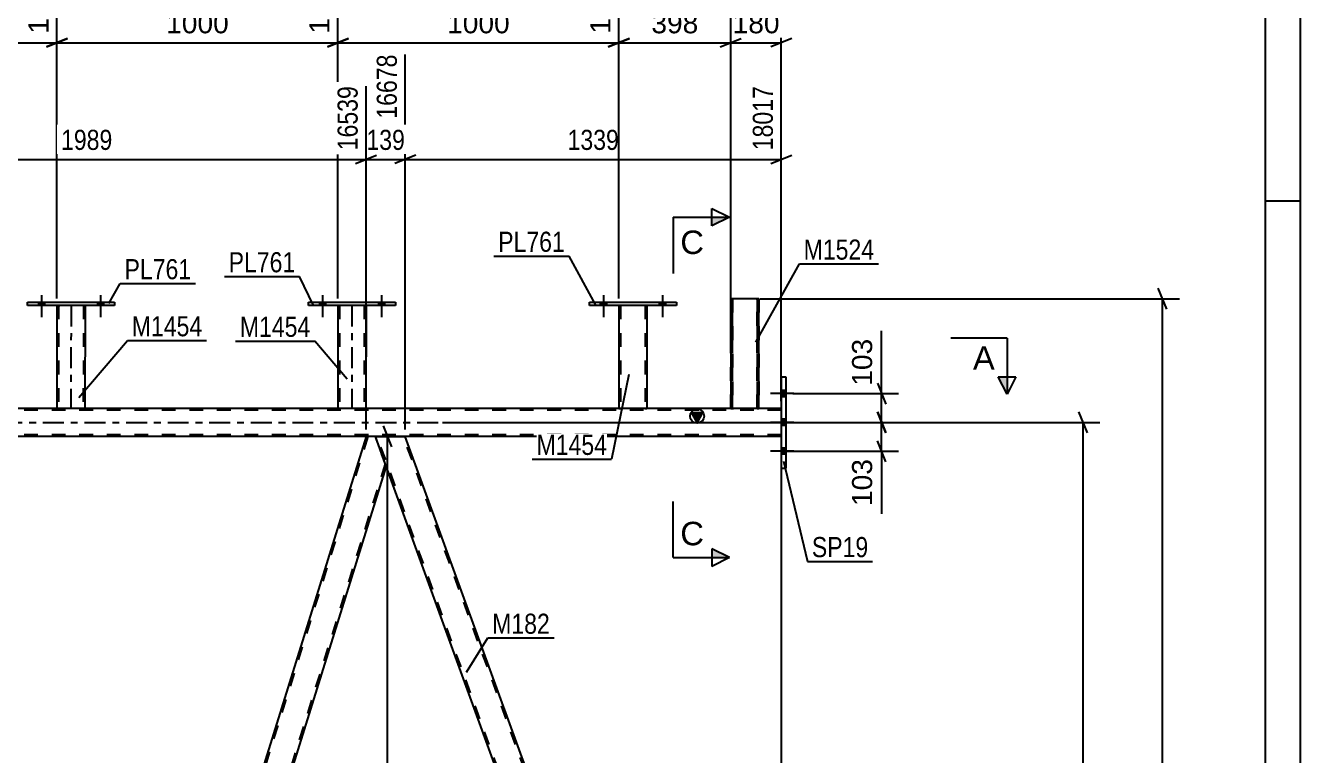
# Model space of a CAD drawing. Header units: millimetres. Extents: x 0 to 3377, y 0 to 1913.
# Drawn here: x 659.5 to 841, y 368.1 to 472 of the extents above; entities that cross this region are included whole.
import ezdxf

# ---------------------------------------------------------------- set-up
doc = ezdxf.new("R2010")
doc.units = ezdxf.units.MM
doc.linetypes.add('DXK_LINE_DOT2', pattern=[3.9198, 1.9599, -1.9599])
doc.linetypes.add('DXK_LINE_DOT3', pattern=[5.9187, 2.979, -0.9799, 0.9799, -0.9799])
doc.styles.add('Arial', font='ARIAL.TTF', dxfattribs={"height": 0.2})
doc.styles.add('Arial Narrow', font='ARIALN.TTF', dxfattribs={"height": 0.2})

# ---------------------------------------------------------------- blocks, each defined once
blk = doc.blocks.new('Unknown-203723820-1133')
at = {"color": 5, "linetype": 'Continuous'}
for p, q in [((841, 0), (841, 594)), ((836, 5), (836, 589)), ((841, 447), (836, 447))]:
    blk.add_line(p, q, dxfattribs=at)
blk = doc.blocks.new('Part-203723820-3018 - 2969')
at = {"color": 2, "linetype": 'Continuous'}
for p, q in [((699.75, 432.15), (699.75, 432.63)), ((699.75, 432.63), (712.15, 432.63)), ((712.15, 432.15), (699.75, 432.15)), ((712.15, 432.63), (712.15, 432.15))]:
    blk.add_line(p, q, dxfattribs=at)
blk = doc.blocks.new('Part-203723820-3023 - 2969')
at = {"color": 2, "linetype": 'Continuous'}
for p, q in [((703.95, 432.15), (703.94, 417.51)), ((707.95, 432.15), (707.94, 417.51)), ((703.98, 417.51), (703.94, 417.51)), ((704.08, 417.51), (703.98, 417.51)), ((704.24, 417.51), (704.08, 417.51)), ((707.65, 417.51), (704.24, 417.51)), ((707.8, 417.51), (707.65, 417.51)), ((707.91, 417.51), (707.8, 417.51)), ((707.94, 417.51), (707.91, 417.51))]:
    blk.add_line(p, q, dxfattribs=at)
at = {"color": 7, "linetype": 'DXK_LINE_DOT2'}
for p, q in [((703.95, 432.15), (703.95, 432.15)), ((703.95, 432.15), (703.95, 432.15)), ((703.95, 432.15), (703.95, 432.15)), ((703.98, 432.15), (703.95, 432.15)), ((703.95, 432.15), (703.98, 432.15)), ((704.09, 432.15), (703.98, 432.15)), ((703.98, 432.15), (704.09, 432.15)), ((704.21, 432.15), (704.09, 432.15)), ((704.09, 432.15), (704.24, 432.15)), ((704.19, 432.15), (704.18, 417.51)), ((704.19, 432.15), (704.19, 432.15)), ((704.21, 432.15), (704.19, 432.15)), ((704.19, 432.15), (704.21, 432.15)), ((707.65, 432.15), (704.21, 432.15)), ((704.26, 432.15), (704.21, 432.15)), ((704.21, 432.15), (704.26, 432.15)), ((707.65, 432.15), (704.24, 432.15)), ((707.56, 432.15), (704.26, 432.15)), ((704.26, 432.15), (704.34, 432.15)), ((707.64, 432.15), (704.34, 432.15)), ((707.64, 432.15), (707.56, 432.15)), ((707.69, 432.15), (707.64, 432.15)), ((707.64, 432.15), (707.69, 432.15)), ((707.65, 432.15), (707.81, 432.15)), ((707.81, 432.15), (707.65, 432.15)), ((707.71, 432.15), (707.69, 432.15)), ((707.69, 432.15), (707.71, 432.15)), ((707.71, 432.15), (707.7, 417.51)), ((707.71, 432.15), (707.71, 432.15)), ((707.81, 432.15), (707.91, 432.15)), ((707.91, 432.15), (707.81, 432.15)), ((707.91, 432.15), (707.95, 432.15)), ((707.95, 432.15), (707.91, 432.15)), ((707.95, 432.15), (707.95, 432.15)), ((707.95, 432.15), (707.95, 432.15)), ((707.95, 432.15), (707.95, 432.15)), ((703.94, 417.51), (703.98, 417.51)), ((703.98, 417.51), (704.08, 417.51)), ((704.08, 417.51), (704.24, 417.51)), ((704.18, 417.51), (704.2, 417.51)), ((704.18, 417.51), (704.2, 417.51)), ((707.56, 417.51), (704.2, 417.51)), ((704.2, 417.51), (704.24, 417.51)), ((707.7, 417.51), (704.24, 417.51)), ((704.24, 417.51), (704.25, 417.51)), ((704.25, 417.51), (704.33, 417.51)), ((707.63, 417.51), (704.33, 417.51)), ((707.63, 417.51), (707.56, 417.51)), ((707.69, 417.51), (707.63, 417.51)), ((707.63, 417.51), (707.69, 417.51)), ((707.7, 417.51), (707.69, 417.51)), ((707.69, 417.51), (707.7, 417.51)), ((707.7, 417.51), (707.8, 417.51)), ((707.8, 417.51), (707.91, 417.51)), ((707.91, 417.51), (707.94, 417.51))]:
    blk.add_line(p, q, dxfattribs=at)
at = {"color": 7, "linetype": 'DXK_LINE_DOT3'}
blk.add_line((705.95, 432.15), (705.94, 417.51), dxfattribs=at)
blk = doc.blocks.new('Bolt-203723820-3031 - 2969')
at = {"linetype": 'Continuous'}
for points in [[(701.31, 432.15), (702.19, 432.15), (702.19, 432.63), (701.31, 432.63)], [(709.71, 432.15), (710.59, 432.15), (710.59, 432.63), (709.71, 432.63)]]:
    blk.add_hatch(color=1, dxfattribs=at).paths.add_polyline_path(points)
at = {"color": 1, "linetype": 'Continuous'}
for p, q in [((701.31, 432.63), (701.31, 432.15)), ((701.75, 433.63), (701.75, 430.51)), ((702.19, 432.63), (702.19, 432.15)), ((709.71, 432.63), (709.71, 432.15)), ((710.15, 433.63), (710.15, 430.51)), ((710.59, 432.63), (710.59, 432.15))]:
    blk.add_line(p, q, dxfattribs=at)
blk = doc.blocks.new('Part-203723820-3040 - 2969')
at = {"color": 2, "linetype": 'Continuous'}
for p, q in [((659.75, 432.15), (659.75, 432.63)), ((659.75, 432.63), (672.15, 432.63)), ((672.15, 432.15), (659.75, 432.15)), ((672.15, 432.63), (672.15, 432.15))]:
    blk.add_line(p, q, dxfattribs=at)
blk = doc.blocks.new('Part-203723820-3046 - 2969')
at = {"color": 2, "linetype": 'Continuous'}
for p, q in [((759.88, 433.11), (759.88, 433.11)), ((759.88, 433.11), (759.88, 417.51)), ((759.88, 433.11), (759.92, 433.11)), ((759.92, 433.11), (760.02, 433.11)), ((760.02, 433.11), (760.18, 433.11)), ((763.59, 433.11), (760.18, 433.11)), ((763.59, 433.11), (763.74, 433.11)), ((763.74, 433.11), (763.85, 433.11)), ((763.85, 433.11), (763.88, 433.11)), ((763.88, 433.11), (763.88, 433.11)), ((763.88, 417.51), (763.88, 433.11)), ((759.88, 417.51), (759.88, 417.51)), ((759.91, 417.51), (759.88, 417.51)), ((760.02, 417.51), (759.91, 417.51)), ((760.17, 417.51), (760.02, 417.51)), ((763.58, 417.51), (760.17, 417.51)), ((763.74, 417.51), (763.58, 417.51)), ((763.84, 417.51), (763.74, 417.51)), ((763.88, 417.51), (763.84, 417.51)), ((763.88, 417.51), (763.88, 417.51))]:
    blk.add_line(p, q, dxfattribs=at)
at = {"color": 7, "linetype": 'DXK_LINE_DOT2'}
for p, q in [((759.88, 417.51), (759.88, 433.11)), ((759.92, 433.11), (759.88, 433.11)), ((760.02, 433.11), (759.92, 433.11)), ((760.14, 433.11), (760.02, 433.11)), ((760.12, 433.11), (760.12, 433.11)), ((760.12, 417.51), (760.12, 433.11)), ((760.12, 433.11), (760.12, 417.51)), ((760.12, 433.11), (760.14, 433.11)), ((760.12, 433.11), (760.14, 433.11)), ((763.59, 433.11), (760.14, 433.11)), ((763.49, 433.11), (760.14, 433.11)), ((760.14, 433.11), (760.18, 433.11)), ((760.18, 433.11), (760.19, 433.11)), ((760.19, 433.11), (760.27, 433.11)), ((763.57, 433.11), (760.27, 433.11)), ((763.49, 433.11), (763.57, 433.11)), ((763.57, 433.11), (763.59, 433.11)), ((763.57, 433.11), (763.62, 433.11)), ((763.59, 433.11), (763.62, 433.11)), ((763.74, 433.11), (763.59, 433.11)), ((763.62, 433.11), (763.64, 433.11)), ((763.62, 433.11), (763.64, 433.11)), ((763.64, 433.11), (763.64, 433.11)), ((763.64, 417.51), (763.64, 433.11)), ((763.64, 433.11), (763.64, 417.51)), ((763.85, 433.11), (763.74, 433.11)), ((763.88, 433.11), (763.85, 433.11)), ((763.88, 433.11), (763.88, 417.51)), ((759.88, 417.51), (759.91, 417.51)), ((759.91, 417.51), (760.02, 417.51)), ((760.02, 417.51), (760.14, 417.51)), ((760.12, 417.51), (760.12, 417.51)), ((760.12, 417.51), (760.14, 417.51)), ((760.12, 417.51), (760.14, 417.51)), ((763.64, 417.51), (760.14, 417.51)), ((763.49, 417.51), (760.14, 417.51)), ((760.14, 417.51), (760.17, 417.51)), ((760.17, 417.51), (760.19, 417.51)), ((760.19, 417.51), (760.27, 417.51)), ((763.62, 417.51), (760.27, 417.51)), ((763.57, 417.51), (763.49, 417.51)), ((763.62, 417.51), (763.57, 417.51)), ((763.64, 417.51), (763.62, 417.51)), ((763.62, 417.51), (763.64, 417.51)), ((763.64, 417.51), (763.64, 417.51)), ((763.64, 417.51), (763.74, 417.51)), ((763.74, 417.51), (763.84, 417.51)), ((763.84, 417.51), (763.88, 417.51))]:
    blk.add_line(p, q, dxfattribs=at)
blk = doc.blocks.new('Part-203723820-3051 - 2969')
at = {"color": 2, "linetype": 'Continuous'}
for p, q in [((739.75, 432.15), (739.75, 432.63)), ((739.75, 432.63), (752.15, 432.63)), ((752.15, 432.15), (739.75, 432.15)), ((752.15, 432.63), (752.15, 432.15))]:
    blk.add_line(p, q, dxfattribs=at)
blk = doc.blocks.new('Part-203723820-3103 - 2969')
at = {"linetype": 'Continuous'}
blk.add_hatch(color=2, dxfattribs=at).paths.add_polyline_path([(755.08, 415.51), (754.28, 416.91), (755.88, 416.91)])
at = {"color": 7, "linetype": 'DXK_LINE_DOT2'}
for p, q in [((767.08, 417.27), (46.41, 417.27)), ((667.94, 417.51), (667.46, 417.51)), ((707.94, 417.51), (707.46, 417.51)), ((747.94, 417.51), (747.46, 417.51)), ((763.88, 417.51), (760.36, 417.51)), ((767.08, 417.51), (767.08, 413.51)), ((767.08, 413.75), (46.41, 413.75)), ((713.54, 413.51), (707.96, 413.51))]:
    blk.add_line(p, q, dxfattribs=at)
at = {"color": 2, "linetype": 'Continuous'}
for p, q in [((667.46, 417.51), (627.94, 417.51)), ((707.46, 417.51), (667.94, 417.51)), ((747.46, 417.51), (707.94, 417.51)), ((760.36, 417.51), (747.94, 417.51)), ((755.08, 415.51), (754.28, 416.91)), ((754.28, 416.91), (755.88, 416.91)), ((755.88, 416.91), (755.08, 415.51)), ((767.08, 417.51), (763.88, 417.51)), ((707.96, 413.51), (628.4, 413.51)), ((767.08, 413.51), (713.54, 413.51))]:
    blk.add_line(p, q, dxfattribs=at)
at = {"color": 7, "linetype": 'DXK_LINE_DOT3'}
blk.add_line((46.41, 415.51), (767.08, 415.51), dxfattribs=at)
at = {"color": 2, "linetype": 'Continuous'}
blk.add_circle((755.08, 416.41), 1, dxfattribs=at)
blk = doc.blocks.new('Bolt-203723820-3062 - 2969')
at = {"linetype": 'Continuous'}
for points in [[(701.31, 432.15), (702.19, 432.15), (702.19, 432.63), (701.31, 432.63)], [(709.71, 432.15), (710.59, 432.15), (710.59, 432.63), (709.71, 432.63)]]:
    blk.add_hatch(color=1, dxfattribs=at).paths.add_polyline_path(points)
at = {"color": 1, "linetype": 'Continuous'}
for p, q in [((701.31, 432.63), (701.31, 432.15)), ((701.75, 433.63), (701.75, 430.51)), ((702.19, 432.63), (702.19, 432.15)), ((709.71, 432.63), (709.71, 432.15)), ((710.15, 433.63), (710.15, 430.51)), ((710.59, 432.63), (710.59, 432.15))]:
    blk.add_line(p, q, dxfattribs=at)
blk = doc.blocks.new('Part-203723820-3086 - 2969')
at = {"color": 2, "linetype": 'Continuous'}
for p, q in [((743.95, 432.15), (743.94, 417.51)), ((747.95, 432.15), (747.94, 417.51)), ((743.98, 417.51), (743.94, 417.51)), ((744.08, 417.51), (743.98, 417.51)), ((744.24, 417.51), (744.08, 417.51)), ((747.65, 417.51), (744.24, 417.51)), ((747.8, 417.51), (747.65, 417.51)), ((747.91, 417.51), (747.8, 417.51)), ((747.94, 417.51), (747.91, 417.51))]:
    blk.add_line(p, q, dxfattribs=at)
at = {"color": 7, "linetype": 'DXK_LINE_DOT2'}
for p, q in [((743.95, 432.15), (743.95, 432.15)), ((743.95, 432.15), (743.95, 432.15)), ((743.95, 432.15), (743.95, 432.15)), ((743.98, 432.15), (743.95, 432.15)), ((743.95, 432.15), (743.98, 432.15)), ((744.09, 432.15), (743.98, 432.15)), ((743.98, 432.15), (744.09, 432.15)), ((744.21, 432.15), (744.09, 432.15)), ((744.09, 432.15), (744.24, 432.15)), ((744.19, 432.15), (744.18, 417.51)), ((744.19, 432.15), (744.19, 432.15)), ((744.21, 432.15), (744.19, 432.15)), ((744.19, 432.15), (744.21, 432.15)), ((747.65, 432.15), (744.21, 432.15)), ((744.26, 432.15), (744.21, 432.15)), ((744.21, 432.15), (744.26, 432.15)), ((747.65, 432.15), (744.24, 432.15)), ((747.56, 432.15), (744.26, 432.15)), ((744.26, 432.15), (744.34, 432.15)), ((747.64, 432.15), (744.34, 432.15)), ((747.64, 432.15), (747.56, 432.15)), ((747.69, 432.15), (747.64, 432.15)), ((747.64, 432.15), (747.69, 432.15)), ((747.65, 432.15), (747.81, 432.15)), ((747.81, 432.15), (747.65, 432.15)), ((747.71, 432.15), (747.69, 432.15)), ((747.69, 432.15), (747.71, 432.15)), ((747.71, 432.15), (747.7, 417.51)), ((747.71, 432.15), (747.71, 432.15)), ((747.81, 432.15), (747.91, 432.15)), ((747.91, 432.15), (747.81, 432.15)), ((747.91, 432.15), (747.95, 432.15)), ((747.95, 432.15), (747.91, 432.15)), ((747.95, 432.15), (747.95, 432.15)), ((747.95, 432.15), (747.95, 432.15)), ((747.95, 432.15), (747.95, 432.15)), ((743.94, 417.51), (743.98, 417.51)), ((743.98, 417.51), (744.08, 417.51)), ((744.08, 417.51), (744.24, 417.51)), ((744.18, 417.51), (744.2, 417.51)), ((744.18, 417.51), (744.2, 417.51)), ((747.55, 417.51), (744.2, 417.51)), ((744.2, 417.51), (744.24, 417.51)), ((747.7, 417.51), (744.24, 417.51)), ((744.24, 417.51), (744.25, 417.51)), ((744.25, 417.51), (744.33, 417.51)), ((747.63, 417.51), (744.33, 417.51)), ((747.63, 417.51), (747.55, 417.51)), ((747.68, 417.51), (747.63, 417.51)), ((747.63, 417.51), (747.68, 417.51)), ((747.7, 417.51), (747.68, 417.51)), ((747.68, 417.51), (747.7, 417.51)), ((747.7, 417.51), (747.8, 417.51)), ((747.8, 417.51), (747.91, 417.51)), ((747.91, 417.51), (747.94, 417.51))]:
    blk.add_line(p, q, dxfattribs=at)
blk = doc.blocks.new('Bolt-203723820-3091 - 2969')
at = {"linetype": 'Continuous'}
for points in [[(741.31, 432.15), (742.19, 432.15), (742.19, 432.63), (741.31, 432.63)], [(749.71, 432.15), (750.59, 432.15), (750.59, 432.63), (749.71, 432.63)]]:
    blk.add_hatch(color=1, dxfattribs=at).paths.add_polyline_path(points)
at = {"color": 1, "linetype": 'Continuous'}
for p, q in [((741.31, 432.63), (741.31, 432.15)), ((741.75, 433.63), (741.75, 430.51)), ((742.19, 432.63), (742.19, 432.15)), ((749.71, 432.63), (749.71, 432.15)), ((750.15, 433.63), (750.15, 430.51)), ((750.59, 432.63), (750.59, 432.15))]:
    blk.add_line(p, q, dxfattribs=at)
blk = doc.blocks.new('Bolt-203723820-3092 - 2969')
at = {"linetype": 'Continuous'}
for points in [[(741.31, 432.15), (742.19, 432.15), (742.19, 432.63), (741.31, 432.63)], [(749.71, 432.15), (750.59, 432.15), (750.59, 432.63), (749.71, 432.63)]]:
    blk.add_hatch(color=1, dxfattribs=at).paths.add_polyline_path(points)
at = {"color": 1, "linetype": 'Continuous'}
for p, q in [((741.31, 432.63), (741.31, 432.15)), ((741.75, 433.63), (741.75, 430.51)), ((742.19, 432.63), (742.19, 432.15)), ((749.71, 432.63), (749.71, 432.15)), ((750.15, 433.63), (750.15, 430.51)), ((750.59, 432.63), (750.59, 432.15))]:
    blk.add_line(p, q, dxfattribs=at)
blk = doc.blocks.new('Bolt-203723820-3207 - 2969')
at = {"linetype": 'Continuous'}
for points in [[(767.08, 420.05), (767.08, 419.17), (767.72, 419.17), (767.72, 420.05)], [(767.08, 420.05), (767.08, 419.17), (767.72, 419.17), (767.72, 420.05)], [(767.08, 420.05), (767.08, 419.17), (767.72, 419.17), (767.72, 420.05)], [(767.08, 415.95), (767.08, 415.07), (767.72, 415.07), (767.72, 415.95)], [(767.08, 415.95), (767.08, 415.07), (767.72, 415.07), (767.72, 415.95)], [(767.08, 411.85), (767.08, 410.97), (767.72, 410.97), (767.72, 411.85)], [(767.08, 411.85), (767.08, 410.97), (767.72, 410.97), (767.72, 411.85)], [(767.08, 411.85), (767.08, 410.97), (767.72, 410.97), (767.72, 411.85)]]:
    blk.add_hatch(color=1, dxfattribs=at).paths.add_polyline_path(points)
at = {"color": 1, "linetype": 'Continuous'}
for p, q in [((768.88, 419.61), (765.56, 419.61)), ((768.88, 419.61), (765.56, 419.61)), ((768.88, 419.61), (765.56, 419.61)), ((767.72, 420.05), (767.08, 420.05)), ((767.72, 420.05), (767.08, 420.05)), ((767.72, 420.05), (767.08, 420.05)), ((767.72, 419.17), (767.08, 419.17)), ((767.72, 419.17), (767.08, 419.17)), ((767.72, 419.17), (767.08, 419.17)), ((767.72, 415.95), (767.08, 415.95)), ((767.72, 415.95), (767.08, 415.95)), ((768.88, 415.51), (765.56, 415.51)), ((768.88, 415.51), (765.56, 415.51)), ((767.72, 415.07), (767.08, 415.07)), ((767.72, 415.07), (767.08, 415.07)), ((768.88, 411.41), (765.56, 411.41)), ((768.88, 411.41), (765.56, 411.41)), ((768.88, 411.41), (765.56, 411.41)), ((767.72, 411.85), (767.08, 411.85)), ((767.72, 411.85), (767.08, 411.85)), ((767.72, 411.85), (767.08, 411.85)), ((767.72, 410.97), (767.08, 410.97)), ((767.72, 410.97), (767.08, 410.97)), ((767.72, 410.97), (767.08, 410.97))]:
    blk.add_line(p, q, dxfattribs=at)
blk = doc.blocks.new('Bolt-203723820-3209 - 2969')
at = {"linetype": 'Continuous'}
for points in [[(661.31, 432.15), (662.19, 432.15), (662.19, 432.63), (661.31, 432.63)], [(669.71, 432.15), (670.59, 432.15), (670.59, 432.63), (669.71, 432.63)]]:
    blk.add_hatch(color=1, dxfattribs=at).paths.add_polyline_path(points)
at = {"color": 1, "linetype": 'Continuous'}
for p, q in [((661.31, 432.63), (661.31, 432.15)), ((661.75, 433.63), (661.75, 430.51)), ((662.19, 432.63), (662.19, 432.15)), ((669.71, 432.63), (669.71, 432.15)), ((670.15, 433.63), (670.15, 430.51)), ((670.59, 432.63), (670.59, 432.15))]:
    blk.add_line(p, q, dxfattribs=at)
blk = doc.blocks.new('Bolt-203723820-3344 - 2969')
at = {"linetype": 'Continuous'}
for points in [[(661.31, 432.15), (662.19, 432.15), (662.19, 432.63), (661.31, 432.63)], [(669.71, 432.15), (670.59, 432.15), (670.59, 432.63), (669.71, 432.63)]]:
    blk.add_hatch(color=1, dxfattribs=at).paths.add_polyline_path(points)
at = {"color": 1, "linetype": 'Continuous'}
for p, q in [((661.31, 432.63), (661.31, 432.15)), ((661.75, 433.63), (661.75, 430.51)), ((662.19, 432.63), (662.19, 432.15)), ((669.71, 432.63), (669.71, 432.15)), ((670.15, 433.63), (670.15, 430.51)), ((670.59, 432.63), (670.59, 432.15))]:
    blk.add_line(p, q, dxfattribs=at)
blk = doc.blocks.new('Part-203723820-3378 - 2969')
at = {"color": 7, "linetype": 'DXK_LINE_DOT2'}
for p, q in [((708.21, 413.51), (671.39, 295.39)), ((710.69, 409.63), (674.12, 292.29)), ((671.68, 297.11), (671.26, 295.76)), ((675.87, 297.11), (674.37, 292.29)), ((672.52, 292.29), (671.26, 295.76)), ((674.37, 292.29), (672.52, 292.29))]:
    blk.add_line(p, q, dxfattribs=at)
at = {"color": 2, "linetype": 'Continuous'}
for p, q in [((707.96, 413.51), (671.68, 297.11)), ((709.28, 413.51), (707.96, 413.51)), ((710.83, 409.26), (709.28, 413.51)), ((710.83, 409.26), (675.87, 297.11))]:
    blk.add_line(p, q, dxfattribs=at)
blk = doc.blocks.new('Part-203723820-3326 - 2969')
at = {"color": 2, "linetype": 'Continuous'}
for p, q in [((709.28, 413.51), (713.54, 413.51)), ((757.66, 292.29), (713.54, 413.51)), ((753.4, 292.29), (710.83, 409.26))]:
    blk.add_line(p, q, dxfattribs=at)
at = {"color": 7, "linetype": 'DXK_LINE_DOT2'}
for p, q in [((710.83, 409.26), (709.28, 413.51)), ((753.65, 292.29), (709.53, 413.51)), ((757.4, 292.29), (713.28, 413.51)), ((757.66, 292.29), (753.4, 292.29))]:
    blk.add_line(p, q, dxfattribs=at)
blk = doc.blocks.new('Part-203723820-3342 - 2969')
at = {"color": 2, "linetype": 'Continuous'}
for p, q in [((767.08, 422.01), (767.08, 409.01)), ((767.08, 422.01), (767.72, 422.01)), ((767.72, 422.01), (767.72, 409.01)), ((767.08, 409.01), (767.72, 409.01))]:
    blk.add_line(p, q, dxfattribs=at)
blk = doc.blocks.new('Part-203723820-3383 - 2969')
at = {"color": 2, "linetype": 'Continuous'}
for p, q in [((628.4, 413.51), (624.14, 413.51)), ((628.4, 413.51), (670.77, 297.11)), ((666.51, 297.11), (625.69, 409.26))]:
    blk.add_line(p, q, dxfattribs=at)
at = {"color": 7, "linetype": 'DXK_LINE_DOT2'}
for p, q in [((624.14, 413.51), (625.69, 409.26)), ((668.52, 292.29), (624.4, 413.51)), ((672.27, 292.29), (628.15, 413.51)), ((668.27, 292.29), (666.51, 297.11)), ((672.52, 292.29), (670.77, 297.11)), ((672.52, 292.29), (668.27, 292.29))]:
    blk.add_line(p, q, dxfattribs=at)
blk = doc.blocks.new('Part-203723820-3403 - 2969')
at = {"color": 2, "linetype": 'Continuous'}
for p, q in [((663.95, 432.15), (663.94, 417.51)), ((667.95, 432.15), (667.94, 417.51)), ((663.98, 417.51), (663.94, 417.51)), ((664.09, 417.51), (663.98, 417.51)), ((664.24, 417.51), (664.09, 417.51)), ((667.65, 417.51), (664.24, 417.51)), ((667.8, 417.51), (667.65, 417.51)), ((667.91, 417.51), (667.8, 417.51)), ((667.94, 417.51), (667.91, 417.51))]:
    blk.add_line(p, q, dxfattribs=at)
at = {"color": 7, "linetype": 'DXK_LINE_DOT2'}
for p, q in [((663.95, 432.15), (663.95, 432.15)), ((663.95, 432.15), (663.95, 432.15)), ((663.95, 432.15), (663.95, 432.15)), ((663.99, 432.15), (663.95, 432.15)), ((663.95, 432.15), (663.99, 432.15)), ((664.09, 432.15), (663.99, 432.15)), ((663.99, 432.15), (664.09, 432.15)), ((664.21, 432.15), (664.09, 432.15)), ((664.09, 432.15), (664.25, 432.15)), ((664.19, 432.15), (664.18, 417.51)), ((664.19, 432.15), (664.19, 432.15)), ((664.21, 432.15), (664.19, 432.15)), ((664.19, 432.15), (664.21, 432.15)), ((667.65, 432.15), (664.21, 432.15)), ((664.26, 432.15), (664.21, 432.15)), ((664.21, 432.15), (664.26, 432.15)), ((667.65, 432.15), (664.25, 432.15)), ((667.56, 432.15), (664.26, 432.15)), ((664.26, 432.15), (664.34, 432.15)), ((667.64, 432.15), (664.34, 432.15)), ((667.64, 432.15), (667.56, 432.15)), ((667.69, 432.15), (667.64, 432.15)), ((667.64, 432.15), (667.69, 432.15)), ((667.65, 432.15), (667.81, 432.15)), ((667.81, 432.15), (667.65, 432.15)), ((667.71, 432.15), (667.69, 432.15)), ((667.69, 432.15), (667.71, 432.15)), ((667.71, 432.15), (667.7, 417.51)), ((667.71, 432.15), (667.71, 432.15)), ((667.81, 432.15), (667.91, 432.15)), ((667.91, 432.15), (667.81, 432.15)), ((667.91, 432.15), (667.95, 432.15)), ((667.95, 432.15), (667.91, 432.15)), ((667.95, 432.15), (667.95, 432.15)), ((667.95, 432.15), (667.95, 432.15)), ((667.95, 432.15), (667.95, 432.15)), ((663.94, 417.51), (663.98, 417.51)), ((663.98, 417.51), (664.09, 417.51)), ((664.09, 417.51), (664.24, 417.51)), ((664.18, 417.51), (664.2, 417.51)), ((664.18, 417.51), (664.2, 417.51)), ((667.56, 417.51), (664.2, 417.51)), ((664.2, 417.51), (664.24, 417.51)), ((667.7, 417.51), (664.24, 417.51)), ((664.24, 417.51), (664.25, 417.51)), ((664.25, 417.51), (664.33, 417.51)), ((667.69, 417.51), (664.33, 417.51)), ((667.63, 417.51), (667.56, 417.51)), ((667.69, 417.51), (667.63, 417.51)), ((667.7, 417.51), (667.69, 417.51)), ((667.69, 417.51), (667.7, 417.51)), ((667.7, 417.51), (667.8, 417.51)), ((667.8, 417.51), (667.91, 417.51)), ((667.91, 417.51), (667.94, 417.51))]:
    blk.add_line(p, q, dxfattribs=at)
at = {"color": 7, "linetype": 'DXK_LINE_DOT3'}
blk.add_line((665.95, 432.15), (665.94, 417.51), dxfattribs=at)
blk = doc.blocks.new('StraightDimension-203723820-4630 - 2969')
at = {"color": 7, "linetype": 'Continuous'}
for p, q in [((810.65, 414.01), (809.45, 417.01)), ((718.86, 415.51), (812.45, 415.51)), ((810.05, 289.65), (810.05, 415.51)), ((809.45, 291.15), (810.65, 288.15)), ((778.95, 289.65), (812.45, 289.65))]:
    blk.add_line(p, q, dxfattribs=at)
at = {"color": 0}
blk.add_wipeout([(809.3, 357.63), (805.1, 357.63), (805.1, 347.53), (809.3, 347.53)], dxfattribs=at)
at = {"color": 3, "style": 'Arial'}
blk.add_text('3146', height=2.865, rotation=90.0002, dxfattribs=at).set_placement((808.7, 348.13))
blk = doc.blocks.new('StraightDimension-203723820-4660 - 2969')
at = {"color": 7, "linetype": 'Continuous'}
for p, q in [((768.72, 419.61), (783.76, 419.61)), ((780.76, 421.11), (781.96, 418.11)), ((781.36, 415.51), (781.36, 419.61)), ((781.96, 414.01), (780.76, 417.01)), ((768.72, 415.51), (783.76, 415.51))]:
    blk.add_line(p, q, dxfattribs=at)
at = {"color": 0}
blk.add_wipeout([(780.61, 428), (776.41, 428), (776.41, 420.13), (780.61, 420.13)], dxfattribs=at)
at = {"color": 7, "linetype": 'Continuous'}
blk.add_line((781.36, 419.61), (781.36, 428.53), dxfattribs=at)
blk.add_line((781.36, 419.61), (781.36, 428.53), dxfattribs=at)
at = {"color": 3, "style": 'Arial'}
blk.add_text('103', height=2.865, rotation=90.0002, dxfattribs=at).set_placement((780.01, 420.73))
blk = doc.blocks.new('StraightDimension-203723820-4146 - 2969')
at = {"color": 7, "linetype": 'Continuous'}
for p, q in [((713.54, 414.51), (713.54, 467.89)), ((767.08, 418.51), (767.08, 463.39)), ((715.04, 453.55), (712.04, 452.35)), ((713.54, 452.95), (767.08, 452.95)), ((765.58, 452.35), (768.58, 453.55))]:
    blk.add_line(p, q, dxfattribs=at)
at = {"color": 0, "linetype": 'Continuous'}
blk.add_wipeout([(766.48, 463.99), (762.28, 463.99), (762.28, 453.65), (766.48, 453.65)], dxfattribs=at)
at = {"color": 0}
blk.add_wipeout([(744.57, 453.7), (744.57, 457.9), (736.05, 457.9), (736.05, 453.7)], dxfattribs=at)
at = {"color": 3, "linetype": 'Continuous', "style": 'Arial Narrow'}
blk.add_text('18017', height=2.863, rotation=90.0002, dxfattribs=at).set_placement((765.88, 454.25))
at = {"color": 3, "style": 'Arial Narrow'}
blk.add_text('1339', height=2.863, dxfattribs=at).set_placement((736.65, 454.3))
blk = doc.blocks.new('StraightDimension-203723820-4597 - 2969')
at = {"color": 7, "linetype": 'Continuous'}
for p, q in [((767.08, 412.51), (767.08, 351.3)), ((788.7, 293.29), (788.7, 356.55)), ((768.58, 354.3), (765.58, 353.1)), ((787.2, 353.1), (790.2, 354.3)), ((767.08, 353.7), (788.7, 353.7))]:
    blk.add_line(p, q, dxfattribs=at)
at = {"color": 0}
blk.add_wipeout([(782.94, 354.45), (782.94, 358.65), (772.85, 358.65), (772.85, 354.45)], dxfattribs=at)
at = {"color": 3, "style": 'Arial'}
blk.add_text('1449', height=2.865, dxfattribs=at).set_placement((773.45, 355.05))
blk = doc.blocks.new('StraightDimension-203723820-3530 - 2969')
at = {"color": 7, "linetype": 'Continuous'}
for p, q in [((759.88, 426.31), (759.88, 486.47)), ((767.08, 418.51), (767.08, 486.47)), ((758.38, 468.95), (761.38, 470.15)), ((759.88, 469.55), (767.08, 469.55)), ((768.58, 470.15), (765.58, 468.95))]:
    blk.add_line(p, q, dxfattribs=at)
at = {"color": 0}
blk.add_wipeout([(767.42, 470.3), (767.42, 474.5), (759.55, 474.5), (759.55, 470.3)], dxfattribs=at)
at = {"color": 3, "style": 'Arial'}
blk.add_text('180', height=2.865, dxfattribs=at).set_placement((760.15, 470.9))
at = {"color": 0, "linetype": 'Continuous'}
blk.add_wipeout([(766.48, 487.07), (762.28, 487.07), (762.28, 474.75), (766.48, 474.75)], dxfattribs=at)
at = {"color": 3, "linetype": 'Continuous', "style": 'Arial'}
blk.add_text('18017', height=2.865, rotation=90.0002, dxfattribs=at).set_placement((765.88, 475.35))
blk = doc.blocks.new('StraightDimension-203723820-3540 - 2969')
at = {"color": 7, "linetype": 'Continuous'}
for p, q in [((759.88, 426.31), (759.88, 486.47)), ((743.95, 433.15), (743.95, 481.97)), ((745.45, 470.15), (742.45, 468.95)), ((743.95, 469.55), (759.88, 469.55)), ((758.38, 468.95), (761.38, 470.15))]:
    blk.add_line(p, q, dxfattribs=at)
at = {"color": 0}
blk.add_wipeout([(755.85, 470.3), (755.85, 474.5), (747.98, 474.5), (747.98, 470.3)], dxfattribs=at)
at = {"color": 3, "style": 'Arial'}
blk.add_text('398', height=2.865, dxfattribs=at).set_placement((748.58, 470.9))
at = {"color": 0, "linetype": 'Continuous'}
blk.add_wipeout([(759.28, 487.07), (755.08, 487.07), (755.08, 474.75), (759.28, 474.75)], dxfattribs=at)
at = {"color": 3, "linetype": 'Continuous', "style": 'Arial'}
blk.add_text('17837', height=2.865, rotation=90.0002, dxfattribs=at).set_placement((758.68, 475.35))
blk = doc.blocks.new('StraightDimension-203723820-3550 - 2969')
at = {"color": 7, "linetype": 'Continuous'}
for p, q in [((703.95, 433.15), (703.95, 481.97)), ((743.95, 433.15), (743.95, 481.97)), ((705.45, 470.15), (702.45, 468.95)), ((703.95, 469.55), (743.95, 469.55)), ((742.45, 468.95), (745.45, 470.15))]:
    blk.add_line(p, q, dxfattribs=at)
at = {"color": 0, "linetype": 'Continuous'}
blk.add_wipeout([(743.35, 482.57), (739.15, 482.57), (739.15, 470.25), (743.35, 470.25)], dxfattribs=at)
at = {"color": 0}
blk.add_wipeout([(729, 470.3), (729, 474.5), (718.9, 474.5), (718.9, 470.3)], dxfattribs=at)
at = {"color": 3, "linetype": 'Continuous', "style": 'Arial'}
blk.add_text('17438', height=2.865, rotation=90.0002, dxfattribs=at).set_placement((742.75, 470.85))
at = {"color": 3, "style": 'Arial'}
blk.add_text('1000', height=2.865, dxfattribs=at).set_placement((719.5, 470.9))
blk = doc.blocks.new('StraightDimension-203723820-3560 - 2969')
at = {"color": 7, "linetype": 'Continuous'}
for p, q in [((663.95, 433.15), (663.95, 481.97)), ((703.95, 433.15), (703.95, 481.97)), ((665.45, 470.15), (662.45, 468.95)), ((663.95, 469.55), (703.95, 469.55)), ((702.45, 468.95), (705.45, 470.15))]:
    blk.add_line(p, q, dxfattribs=at)
at = {"color": 0, "linetype": 'Continuous'}
blk.add_wipeout([(703.35, 482.57), (699.15, 482.57), (699.15, 470.25), (703.35, 470.25)], dxfattribs=at)
at = {"color": 0}
blk.add_wipeout([(689, 470.3), (689, 474.5), (678.9, 474.5), (678.9, 470.3)], dxfattribs=at)
at = {"color": 3, "linetype": 'Continuous', "style": 'Arial'}
blk.add_text('16438', height=2.865, rotation=90.0002, dxfattribs=at).set_placement((702.75, 470.85))
at = {"color": 3, "style": 'Arial'}
blk.add_text('1000', height=2.865, dxfattribs=at).set_placement((679.5, 470.9))
blk = doc.blocks.new('StraightDimension-203723820-3570 - 2969')
at = {"color": 7, "linetype": 'Continuous'}
for p, q in [((623.95, 433.15), (623.95, 481.97)), ((663.95, 433.15), (663.95, 481.97)), ((625.45, 470.15), (622.45, 468.95)), ((623.95, 469.55), (663.95, 469.55)), ((662.45, 468.95), (665.45, 470.15))]:
    blk.add_line(p, q, dxfattribs=at)
at = {"color": 0, "linetype": 'Continuous'}
blk.add_wipeout([(663.35, 482.57), (659.15, 482.57), (659.15, 470.25), (663.35, 470.25)], dxfattribs=at)
at = {"color": 0}
blk.add_wipeout([(649, 470.3), (649, 474.5), (638.9, 474.5), (638.9, 470.3)], dxfattribs=at)
at = {"color": 3, "linetype": 'Continuous', "style": 'Arial'}
blk.add_text('15438', height=2.865, rotation=90.0002, dxfattribs=at).set_placement((662.75, 470.85))
at = {"color": 3, "style": 'Arial'}
blk.add_text('1000', height=2.865, dxfattribs=at).set_placement((639.5, 470.9))
blk = doc.blocks.new('StraightDimension-203723820-4163 - 2969')
at = {"color": 7, "linetype": 'Continuous'}
for p, q in [((713.54, 414.51), (713.54, 467.89)), ((707.96, 414.51), (707.96, 463.39)), ((706.46, 452.35), (709.46, 453.55)), ((707.96, 452.95), (713.54, 452.95)), ((715.04, 453.55), (712.04, 452.35))]:
    blk.add_line(p, q, dxfattribs=at)
at = {"color": 0}
blk.add_wipeout([(714.09, 453.7), (714.09, 457.9), (707.41, 457.9), (707.41, 453.7)], dxfattribs=at)
at = {"color": 3, "style": 'Arial Narrow'}
blk.add_text('139', height=2.863, dxfattribs=at).set_placement((708.01, 454.3))
at = {"color": 0, "linetype": 'Continuous'}
blk.add_wipeout([(712.94, 468.49), (708.74, 468.49), (708.74, 458.15), (712.94, 458.15)], dxfattribs=at)
at = {"color": 3, "linetype": 'Continuous', "style": 'Arial Narrow'}
blk.add_text('16678', height=2.863, rotation=90.0002, dxfattribs=at).set_placement((712.34, 458.75))
blk = doc.blocks.new('StraightDimension-203723820-4187 - 2969')
at = {"color": 7, "linetype": 'Continuous'}
for p, q in [((628.4, 414.51), (628.4, 467.89)), ((707.96, 414.51), (707.96, 463.39)), ((629.9, 453.55), (626.9, 452.35)), ((628.4, 452.95), (707.96, 452.95)), ((706.46, 452.35), (709.46, 453.55))]:
    blk.add_line(p, q, dxfattribs=at)
at = {"color": 0, "linetype": 'Continuous'}
blk.add_wipeout([(707.36, 463.99), (703.16, 463.99), (703.16, 453.65), (707.36, 453.65)], dxfattribs=at)
at = {"color": 0}
blk.add_wipeout([(672.44, 453.7), (672.44, 457.9), (663.93, 457.9), (663.93, 453.7)], dxfattribs=at)
at = {"color": 3, "linetype": 'Continuous', "style": 'Arial Narrow'}
blk.add_text('16539', height=2.863, rotation=90.0002, dxfattribs=at).set_placement((706.76, 454.25))
at = {"color": 3, "style": 'Arial Narrow'}
blk.add_text('1989', height=2.863, dxfattribs=at).set_placement((664.53, 454.3))
blk = doc.blocks.new('StraightDimension-203723820-4560 - 2969')
at = {"color": 7, "linetype": 'Continuous'}
for p, q in [((711.62, 412.01), (710.42, 415.01)), ((716.33, 413.51), (708.17, 413.51)), ((711.02, 292.29), (711.02, 413.51)), ((710.42, 293.79), (711.62, 290.79)), ((710.6, 292.29), (713.42, 292.29))]:
    blk.add_line(p, q, dxfattribs=at)
at = {"color": 0}
blk.add_wipeout([(710.27, 357.95), (706.07, 357.95), (706.07, 347.85), (710.27, 347.85)], dxfattribs=at)
at = {"color": 3, "style": 'Arial'}
blk.add_text('3030', height=2.865, rotation=90.0002, dxfattribs=at).set_placement((709.67, 348.45))
blk = doc.blocks.new('StraightDimension-203723820-4652 - 2969')
at = {"color": 7, "linetype": 'Continuous'}
for p, q in [((780.76, 417.01), (781.96, 414.01)), ((768.72, 415.51), (783.76, 415.51)), ((781.36, 411.41), (781.36, 415.51)), ((781.96, 409.91), (780.76, 412.91)), ((767.32, 411.41), (783.76, 411.41))]:
    blk.add_line(p, q, dxfattribs=at)
at = {"color": 0}
blk.add_wipeout([(780.61, 410.88), (776.41, 410.88), (776.41, 403.01), (780.61, 403.01)], dxfattribs=at)
at = {"color": 7, "linetype": 'Continuous'}
blk.add_line((781.36, 411.41), (781.36, 402.49), dxfattribs=at)
blk.add_line((781.36, 411.41), (781.36, 402.49), dxfattribs=at)
at = {"color": 3, "style": 'Arial'}
blk.add_text('103', height=2.865, rotation=90.0002, dxfattribs=at).set_placement((780.01, 403.61))
blk = doc.blocks.new('StraightDimension-203723820-4776 - 2969')
at = {"color": 7, "linetype": 'Continuous'}
for p, q in [((821.95, 431.61), (820.75, 434.61)), ((764.04, 433.11), (823.75, 433.11)), ((821.35, 281.91), (821.35, 433.11)), ((820.75, 283.41), (821.95, 280.41)), ((680.02, 281.91), (823.75, 281.91))]:
    blk.add_line(p, q, dxfattribs=at)
at = {"color": 0}
blk.add_wipeout([(820.6, 362.56), (816.4, 362.56), (816.4, 352.46), (820.6, 352.46)], dxfattribs=at)
at = {"color": 3, "style": 'Arial'}
blk.add_text('3780', height=2.865, rotation=90.0002, dxfattribs=at).set_placement((820, 353.06))
blk = doc.blocks.new('Mark-203723820-3042 - 2969')
at = {"color": 0}
blk.add_wipeout([(780.31, 438.68), (780.31, 441.68), (770.26, 441.68), (770.26, 438.68)], dxfattribs=at)
blk.add_wipeout([(780.31, 438.68), (780.31, 441.68), (770.26, 441.68), (770.26, 438.68)], dxfattribs=at)
at = {"color": 30, "linetype": 'Continuous'}
for p, q in [((763.43, 426.92), (769.66, 438.08)), ((769.66, 438.08), (780.91, 438.08))]:
    blk.add_line(p, q, dxfattribs=at)
at = {"color": 3, "style": 'Arial Narrow'}
blk.add_text('M1524', height=2.863, dxfattribs=at).set_placement((770.26, 438.68))
blk = doc.blocks.new('Mark-203723820-3082 - 2969')
at = {"color": 0}
blk.add_wipeout([(742.28, 410.88), (742.28, 413.88), (732.23, 413.88), (732.23, 410.88)], dxfattribs=at)
blk.add_wipeout([(742.28, 410.88), (742.28, 413.88), (732.23, 413.88), (732.23, 410.88)], dxfattribs=at)
at = {"color": 30, "linetype": 'Continuous'}
for p in [(745.38, 422.32), (731.63, 410.28)]:
    blk.add_line(p, (742.88, 410.28), dxfattribs=at)
at = {"color": 3, "style": 'Arial Narrow'}
blk.add_text('M1454', height=2.863, dxfattribs=at).set_placement((732.23, 410.88))
blk = doc.blocks.new('Mark-203723820-3036 - 2969')
at = {"color": 0}
blk.add_wipeout([(683.08, 435.89), (683.08, 438.89), (673.57, 438.89), (673.57, 435.89)], dxfattribs=at)
blk.add_wipeout([(683.08, 435.89), (683.08, 438.89), (673.57, 438.89), (673.57, 435.89)], dxfattribs=at)
at = {"color": 30, "linetype": 'Continuous'}
for p, q in [((671.34, 432.44), (672.97, 435.29)), ((672.97, 435.29), (683.68, 435.29))]:
    blk.add_line(p, q, dxfattribs=at)
at = {"color": 3, "style": 'Arial Narrow'}
blk.add_text('PL761', height=2.863, dxfattribs=at).set_placement((673.57, 435.89))
blk = doc.blocks.new('Mark-203723820-3014 - 2969')
at = {"color": 0}
blk.add_wipeout([(697.89, 436.88), (697.89, 439.88), (688.39, 439.88), (688.39, 436.88)], dxfattribs=at)
blk.add_wipeout([(697.89, 436.88), (697.89, 439.88), (688.39, 439.88), (688.39, 436.88)], dxfattribs=at)
at = {"color": 30, "linetype": 'Continuous'}
for p in [(687.79, 436.28), (700.45, 432.15)]:
    blk.add_line(p, (698.49, 436.28), dxfattribs=at)
at = {"color": 3, "style": 'Arial Narrow'}
blk.add_text('PL761', height=2.863, dxfattribs=at).set_placement((688.39, 436.88))
blk = doc.blocks.new('Mark-203723820-3019 - 2969')
at = {"color": 0}
blk.add_wipeout([(700.04, 427.69), (700.04, 430.69), (689.99, 430.69), (689.99, 427.69)], dxfattribs=at)
blk.add_wipeout([(700.04, 427.69), (700.04, 430.69), (689.99, 430.69), (689.99, 427.69)], dxfattribs=at)
at = {"color": 30, "linetype": 'Continuous'}
for p in [(689.39, 427.09), (705.28, 421.67)]:
    blk.add_line(p, (700.64, 427.09), dxfattribs=at)
at = {"color": 3, "style": 'Arial Narrow'}
blk.add_text('M1454', height=2.863, dxfattribs=at).set_placement((689.99, 427.69))
blk = doc.blocks.new('Mark-203723820-3047 - 2969')
at = {"color": 0}
blk.add_wipeout([(736.27, 439.79), (736.27, 442.79), (726.77, 442.79), (726.77, 439.79)], dxfattribs=at)
blk.add_wipeout([(736.27, 439.79), (736.27, 442.79), (726.77, 442.79), (726.77, 439.79)], dxfattribs=at)
at = {"color": 30, "linetype": 'Continuous'}
for p in [(726.17, 439.19), (740.63, 432.29)]:
    blk.add_line(p, (736.87, 439.19), dxfattribs=at)
at = {"color": 3, "style": 'Arial Narrow'}
blk.add_text('PL761', height=2.863, dxfattribs=at).set_placement((726.77, 439.79))
blk = doc.blocks.new('SectionMark-203723820-4817 - 2969')
at = {"linetype": 'Continuous'}
blk.add_hatch(color=6, dxfattribs=at).paths.add_polyline_path([(797.97, 422.01), (799.22, 422.01), (799.22, 419.51)])
at = {"color": 6, "linetype": 'Continuous'}
for p, q in [((799.22, 427.51), (791.22, 427.51)), ((799.22, 427.51), (799.22, 419.51)), ((797.97, 422.01), (800.47, 422.01)), ((799.22, 419.51), (797.97, 422.01)), ((800.47, 422.01), (799.22, 419.51))]:
    blk.add_line(p, q, dxfattribs=at)
at = {"color": 0, "linetype": 'Continuous'}
blk.add_wipeout([(797.47, 423.01), (797.47, 426.51), (794.36, 426.51), (794.36, 423.01)], dxfattribs=at)
at = {"color": 3, "linetype": 'Continuous', "style": 'Arial'}
blk.add_text('A', height=3.34, dxfattribs=at).set_placement((794.36, 423.01))
blk = doc.blocks.new('Mark-203723820-3322 - 2969')
at = {"color": 0}
blk.add_wipeout([(734.13, 385.42), (734.13, 388.42), (725.91, 388.42), (725.91, 385.42)], dxfattribs=at)
blk.add_wipeout([(734.13, 385.42), (734.13, 388.42), (725.91, 388.42), (725.91, 385.42)], dxfattribs=at)
at = {"color": 30, "linetype": 'Continuous'}
for p, q in [((722.25, 379.97), (725.31, 384.82)), ((725.31, 384.82), (734.73, 384.82))]:
    blk.add_line(p, q, dxfattribs=at)
at = {"color": 3, "style": 'Arial Narrow'}
blk.add_text('M182', height=2.863, dxfattribs=at).set_placement((725.91, 385.42))
blk = doc.blocks.new('Mark-203723820-3338 - 2969')
at = {"color": 0}
blk.add_wipeout([(779.47, 396.33), (779.47, 399.33), (771.43, 399.33), (771.43, 396.33)], dxfattribs=at)
blk.add_wipeout([(779.47, 396.33), (779.47, 399.33), (771.43, 399.33), (771.43, 396.33)], dxfattribs=at)
at = {"color": 30, "linetype": 'Continuous'}
for p, q in [((767.4, 409.99), (770.83, 395.73)), ((770.83, 395.73), (780.07, 395.73))]:
    blk.add_line(p, q, dxfattribs=at)
at = {"color": 3, "style": 'Arial Narrow'}
blk.add_text('SP19', height=2.863, dxfattribs=at).set_placement((771.43, 396.33))
blk = doc.blocks.new('Mark-203723820-3399 - 2969')
at = {"color": 0}
blk.add_wipeout([(684.65, 427.77), (684.65, 430.77), (674.6, 430.77), (674.6, 427.77)], dxfattribs=at)
blk.add_wipeout([(684.65, 427.77), (684.65, 430.77), (674.6, 430.77), (674.6, 427.77)], dxfattribs=at)
at = {"color": 30, "linetype": 'Continuous'}
for p, q in [((667.05, 419.05), (674, 427.17)), ((674, 427.17), (685.25, 427.17))]:
    blk.add_line(p, q, dxfattribs=at)
at = {"color": 3, "style": 'Arial Narrow'}
blk.add_text('M1454', height=2.863, dxfattribs=at).set_placement((674.6, 427.77))
blk = doc.blocks.new('SectionMark-203723820-4809 - 2969')
at = {"linetype": 'Continuous'}
for points in [[(757.2, 443.48), (757.2, 444.73), (759.7, 444.73)], [(757.2, 396.27), (757.2, 397.52), (759.7, 396.27)]]:
    blk.add_hatch(color=6, dxfattribs=at).paths.add_polyline_path(points)
at = {"color": 6, "linetype": 'Continuous'}
for p, q in [((757.2, 443.48), (757.2, 445.98)), ((757.2, 445.98), (759.7, 444.73)), ((751.7, 444.73), (751.7, 436.73)), ((751.7, 444.73), (759.7, 444.73)), ((759.7, 444.73), (757.2, 443.48)), ((751.7, 396.27), (751.7, 404.27)), ((751.7, 396.27), (759.7, 396.27)), ((759.7, 396.27), (757.2, 397.52)), ((757.2, 397.52), (757.2, 395.02)), ((759.7, 396.27), (757.2, 395.02))]:
    blk.add_line(p, q, dxfattribs=at)
at = {"color": 0, "linetype": 'Continuous'}
for points in [[(756.07, 439.48), (756.07, 442.98), (752.7, 442.98), (752.7, 439.48)], [(756.07, 398.02), (756.07, 401.52), (752.7, 401.52), (752.7, 398.02)]]:
    blk.add_wipeout(points, dxfattribs=at)
at = {"color": 3, "linetype": 'Continuous', "style": 'Arial'}
for p in [(752.7, 439.48), (752.7, 398.02)]:
    blk.add_text('C', height=3.34, dxfattribs=at).set_placement(p)

msp = doc.modelspace()

# ---------------------------------------------------------------- block references
for name in ['Unknown-203723820-1133', 'Part-203723820-3040 - 2969', 'Bolt-203723820-3209 - 2969', 'Bolt-203723820-3344 - 2969', 'Part-203723820-3403 - 2969', 'Part-203723820-3018 - 2969', 'Bolt-203723820-3031 - 2969', 'Bolt-203723820-3062 - 2969', 'Part-203723820-3023 - 2969', 'Part-203723820-3051 - 2969', 'Bolt-203723820-3091 - 2969', 'Bolt-203723820-3092 - 2969', 'Part-203723820-3086 - 2969', 'Part-203723820-3046 - 2969', 'Part-203723820-3342 - 2969', 'Bolt-203723820-3207 - 2969', 'Part-203723820-3103 - 2969', 'Part-203723820-3383 - 2969', 'Part-203723820-3378 - 2969', 'Part-203723820-3326 - 2969']:
    msp.add_blockref(name, (0, 0))

# ---------------------------------------------------------------- next in the draw order: block references
msp.add_blockref('StraightDimension-203723820-4630 - 2969', (0, 0))

# ---------------------------------------------------------------- next in the draw order: block references
for name in ['StraightDimension-203723820-4660 - 2969', 'StraightDimension-203723820-4597 - 2969']:
    msp.add_blockref(name, (0, 0))

# ---------------------------------------------------------------- next in the draw order: block references
msp.add_blockref('StraightDimension-203723820-4146 - 2969', (0, 0))

# ---------------------------------------------------------------- next in the draw order: block references
for name in ['StraightDimension-203723820-3530 - 2969', 'StraightDimension-203723820-4652 - 2969']:
    msp.add_blockref(name, (0, 0))

# ---------------------------------------------------------------- next in the draw order: block references
msp.add_blockref('StraightDimension-203723820-3540 - 2969', (0, 0))

# ---------------------------------------------------------------- next in the draw order: block references
msp.add_blockref('StraightDimension-203723820-3550 - 2969', (0, 0))

# ---------------------------------------------------------------- next in the draw order: block references
for name in ['StraightDimension-203723820-3560 - 2969', 'StraightDimension-203723820-4163 - 2969']:
    msp.add_blockref(name, (0, 0))

# ---------------------------------------------------------------- next in the draw order: block references
msp.add_blockref('StraightDimension-203723820-3570 - 2969', (0, 0))

# ---------------------------------------------------------------- next in the draw order: block references
msp.add_blockref('StraightDimension-203723820-4187 - 2969', (0, 0))

# ---------------------------------------------------------------- next in the draw order: block references
msp.add_blockref('StraightDimension-203723820-4560 - 2969', (0, 0))

# ---------------------------------------------------------------- next in the draw order: block references
msp.add_blockref('StraightDimension-203723820-4776 - 2969', (0, 0))

# ---------------------------------------------------------------- next in the draw order: block references
for name in ['Mark-203723820-3047 - 2969', 'Mark-203723820-3042 - 2969', 'Mark-203723820-3014 - 2969', 'Mark-203723820-3036 - 2969', 'Mark-203723820-3019 - 2969', 'Mark-203723820-3082 - 2969', 'Mark-203723820-3338 - 2969', 'Mark-203723820-3322 - 2969']:
    msp.add_blockref(name, (0, 0))

# ---------------------------------------------------------------- next in the draw order: block references
msp.add_blockref('SectionMark-203723820-4817 - 2969', (0, 0))

# ---------------------------------------------------------------- next in the draw order: block references
for name in ['SectionMark-203723820-4809 - 2969', 'Mark-203723820-3399 - 2969']:
    msp.add_blockref(name, (0, 0))

doc.saveas('drawing.dxf')
